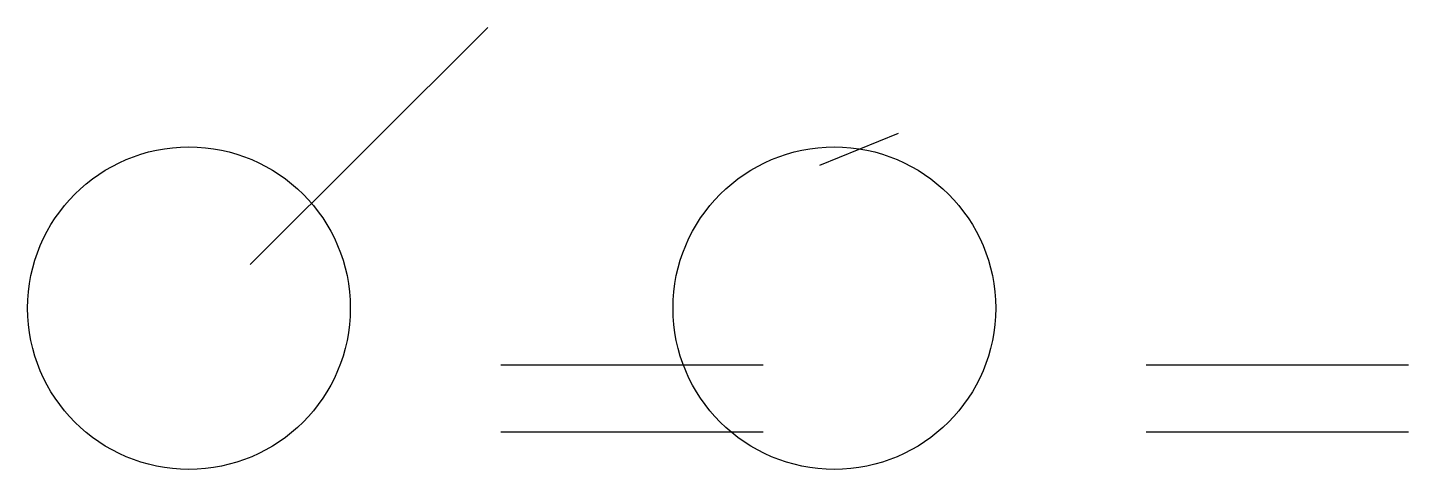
# Model space of a CAD drawing. Header units: inches. Extents: x -5 to 37.8, y -5 to 8.7.
import ezdxf

# ---------------------------------------------------------------- set-up
doc = ezdxf.new("R2010")
doc.units = ezdxf.units.IN
doc.header["$MEASUREMENT"] = 0

# ---------------------------------------------------------------- blocks, each defined once
blk = doc.blocks.new('*U7')
for p, q in [((1.892, 1.356), (9.266, 8.7)), ((9.665, -1.755), (17.789, -1.755)), ((9.665, -3.83), (17.789, -3.83))]:
    blk.add_line(p, q)
blk.add_circle((0, 0), 5)
blk = doc.blocks.new('*U6')
for p, q in [((-0.455, 4.438), (1.99, 5.422)), ((9.665, -1.755), (17.789, -1.755)), ((9.665, -3.83), (17.789, -3.83))]:
    blk.add_line(p, q)
blk.add_circle((0, 0), 5)

msp = doc.modelspace()

# ---------------------------------------------------------------- block references
for name, p in [('*U7', (0, 0)), ('*U6', (20, 0))]:
    msp.add_blockref(name, p)

doc.saveas('drawing.dxf')
